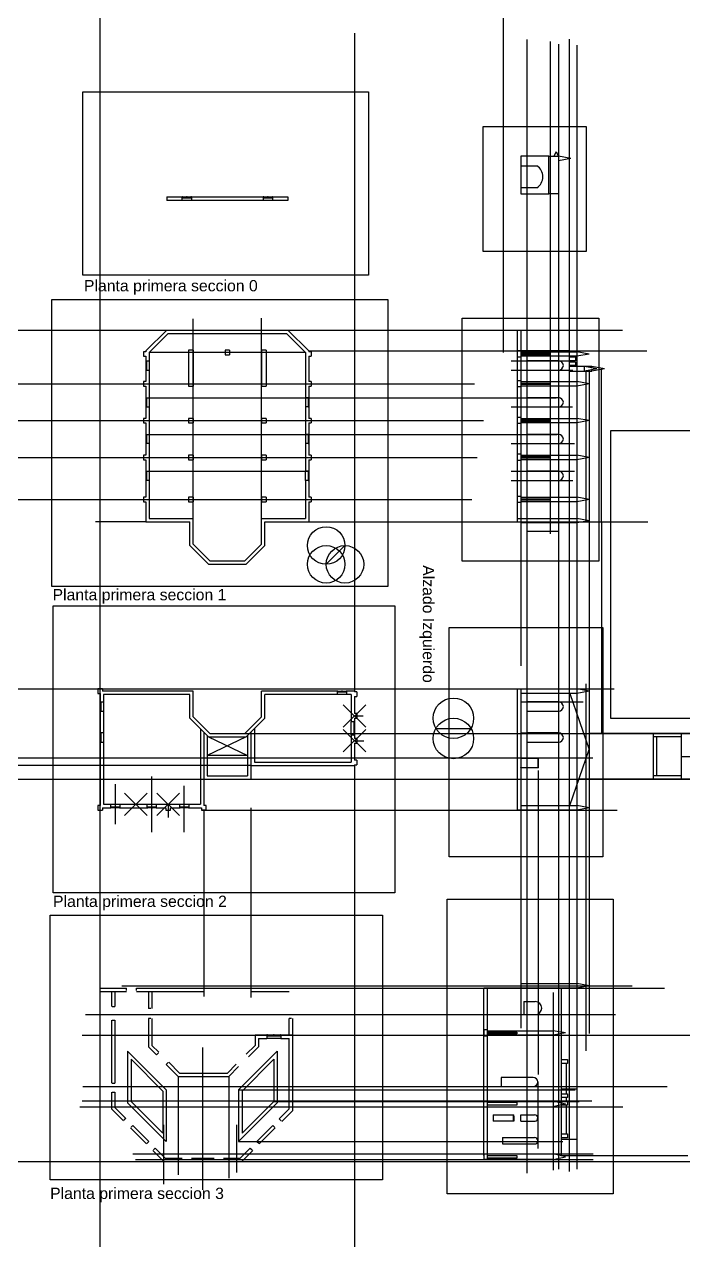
# Model space of a CAD drawing. Header units: millimetres. Extents: x 2027 to 2227, y 2574 to 3071.
# Drawn here: x 2101.4 to 2160, y 2665.2 to 2773.4 of the extents above; entities that cross this region are included whole.
import ezdxf

# ---------------------------------------------------------------- set-up
doc = ezdxf.new("R2010")
doc.units = ezdxf.units.MM
doc.header["$PDMODE"] = 3
for name, color, linetype in [('Auxiliares', 200, 'Continuous'), ('Auxiliares2', 212, 'Continuous'), ('CarpinteriaExterior', 130, 'Continuous'), ('Imagenes', 50, 'Continuous'), ('PrimerPlano', 160, 'Continuous'), ('SegundoPlano', 250, 'Continuous'), ('Texto', 250, 'Continuous')]:
    doc.layers.add(name, color=color, linetype=linetype)
doc.layers.add('Referencias', color=40, linetype='Continuous', transparency=0.1)
doc.styles.get("Standard").update_dxf_attribs({"font": 'arial.ttf'})
picture_1 = doc.add_image_def('image5.png', size_in_pixel=(2560, 1440))
picture_2 = doc.add_image_def('image6.png', size_in_pixel=(2157, 1440))
picture_3 = doc.add_image_def('image10.png', size_in_pixel=(2241, 1437))
picture_4 = doc.add_image_def('image3.png', size_in_pixel=(1712, 1440))
picture_5 = doc.add_image_def('image4.png', size_in_pixel=(1666, 1328))
picture_6 = doc.add_image_def('image2.png', size_in_pixel=(1685, 1440))
picture_7 = doc.add_image_def('image11.png', size_in_pixel=(2560, 1440))
picture_8 = doc.add_image_def('image12.png', size_in_pixel=(1920, 1080))
picture_9 = doc.add_image_def('image13.png', size_in_pixel=(1745, 1440))

msp = doc.modelspace()

# ---------------------------------------------------------------- linework, layer by layer
at = {"layer": 'Auxiliares'}
for p, q in [((2144, 2744.21), (2144, 2781.3)), ((2108.14, 2709.52), (2108.14, 2774.8)), ((2130.76, 2772.62), (2130.76, 2713.99)), ((2146.08, 2772.07), (2146.08, 2671.17)), ((2148.16, 2771.89), (2148.16, 2728.07)), ((2148.92, 2671.53), (2148.92, 2771.64)), ((2149.84, 2772.08), (2149.84, 2671.3)), ((2150.52, 2771.55), (2150.52, 2671.53)), ((2116.4, 2729.42), (2116.4, 2747.21)), ((2122.49, 2729.42), (2122.49, 2747.27)), ((2034.66, 2746.19), (2154.6, 2746.19)), ((2126.39, 2744.21), (2112.5, 2744.21)), ((2126.69, 2744.34), (2156.76, 2744.34)), ((2144.69, 2743.46), (2150.37, 2743.46)), ((2144.69, 2742.63), (2150.17, 2742.63)), ((2151.63, 2742.36), (2151.63, 2683.59)), ((2069.57, 2741.41), (2141.44, 2741.41)), ((2112.5, 2740.18), (2126.39, 2740.18)), ((2126.39, 2740.18), (2126.69, 2740.18)), ((2126.69, 2740.18), (2148.7, 2740.18)), ((2144.69, 2739.36), (2150.15, 2739.36)), ((2069.57, 2738.14), (2142.23, 2738.14)), ((2112.5, 2736.91), (2126.39, 2736.91)), ((2126.39, 2736.91), (2126.69, 2736.91)), ((2126.69, 2736.91), (2148.76, 2736.91)), ((2144.69, 2736.09), (2150.31, 2736.09)), ((2069.57, 2734.87), (2141.68, 2734.87)), ((2112.5, 2733.64), (2126.39, 2733.64)), ((2126.39, 2733.64), (2126.69, 2733.64)), ((2144.69, 2733.64), (2150.33, 2733.64)), ((2144.69, 2732.82), (2150.17, 2732.82)), ((2069.57, 2731.12), (2141.2, 2731.12)), ((2112.2, 2729.12), (2107.72, 2729.12)), ((2126.69, 2729.12), (2156.85, 2729.12)), ((2145.54, 2729.12), (2145.54, 2716.31)), ((2152.73, 2729.12), (2152.73, 2710.29)), ((2046.68, 2714.27), (2153.84, 2714.27)), ((2149.84, 2714.27), (2149.84, 2713.85)), ((2151.36, 2682.06), (2151.36, 2714.72)), ((2151.63, 2714.06), (2151.63, 2703.69)), ((2130.76, 2713.58), (2130.76, 2712.06)), ((2145.54, 2713.11), (2151.1, 2713.11)), ((2130.76, 2711.85), (2131.54, 2711.85)), ((2130.76, 2711.65), (2130.76, 2710.81)), ((2130.76, 2710.81), (2130.76, 2709.85)), ((2120.99, 2710.29), (2173.98, 2710.29)), ((2130.76, 2709.65), (2131.6, 2709.65)), ((2145.54, 2710.34), (2148.92, 2710.34)), ((2108.14, 2630.84), (2108.14, 2709.52)), ((2130.76, 2709.44), (2130.76, 2707.92)), ((2121.55, 2707.44), (2031.85, 2707.44)), ((2074.18, 2708.12), (2151.96, 2708.12)), ((2130.76, 2707.51), (2130.76, 2637.33)), ((2159.81, 2708.25), (2162.8, 2708.25)), ((2112.74, 2701.5), (2112.74, 2706.47)), ((2147.13, 2679.93), (2147.13, 2707)), ((2027.21, 2706.22), (2176.4, 2706.22)), ((2109.47, 2705.77), (2109.47, 2702.21)), ((2115.61, 2701.5), (2115.61, 2705.63)), ((2114.18, 2703.99), (2114.18, 2702.82)), ((2117.35, 2703.48), (2117.35, 2686.9)), ((2117.55, 2703.48), (2154.13, 2703.48)), ((2121.55, 2703.69), (2121.55, 2686.81)), ((2145.54, 2703.48), (2145.54, 2684.06)), ((2149.84, 2703.89), (2149.84, 2703.48)), ((2108.14, 2687.62), (2110.49, 2687.62)), ((2108.14, 2687.32), (2108.14, 2687.62)), ((2108.14, 2687.32), (2110.49, 2687.32)), ((2109.13, 2687.32), (2109.13, 2686.01)), ((2109.44, 2687.32), (2109.44, 2686.01)), ((2110.05, 2687.82), (2155.44, 2687.82)), ((2110.49, 2687.42), (2110.49, 2687.62)), ((2111.38, 2687.62), (2117.35, 2687.62)), ((2111.38, 2687.42), (2111.38, 2687.62)), ((2111.38, 2687.32), (2113.18, 2687.32)), ((2112.44, 2687.32), (2112.44, 2685.83)), ((2112.74, 2687.32), (2112.74, 2685.83)), ((2113.18, 2687.32), (2117.35, 2687.32)), ((2117.35, 2687.62), (2117.35, 2687.32)), ((2117.35, 2687.62), (2158.34, 2687.62)), ((2121.55, 2687.62), (2125.27, 2687.62)), ((2121.55, 2687.62), (2121.55, 2687.32)), ((2121.55, 2687.32), (2124.96, 2687.32)), ((2148.43, 2687.25), (2148.43, 2671.44)), ((2109.2, 2686.01), (2109.44, 2686.01)), ((2112.64, 2685.83), (2112.44, 2685.83)), ((2106.83, 2685.28), (2153.96, 2685.28)), ((2109.13, 2684.77), (2109.13, 2679.18)), ((2109.2, 2684.77), (2109.44, 2684.77)), ((2109.44, 2684.77), (2109.44, 2679.18)), ((2112.44, 2684.94), (2112.44, 2682.41)), ((2112.64, 2684.94), (2112.44, 2684.94)), ((2112.74, 2684.94), (2112.74, 2682.53)), ((2124.96, 2683.46), (2124.96, 2684.94)), ((2125.16, 2684.94), (2124.96, 2684.94)), ((2125.27, 2676.75), (2125.27, 2684.94)), ((2106.52, 2683.43), (2160.75, 2683.43)), ((2113.36, 2681.92), (2112.74, 2682.53)), ((2121.11, 2681.74), (2121.91, 2682.53)), ((2121.91, 2683.46), (2121.91, 2682.53)), ((2121.91, 2683.46), (2122.97, 2683.46)), ((2122.21, 2683.16), (2122.21, 2682.41)), ((2122.21, 2683.16), (2122.97, 2683.16)), ((2122.97, 2683.46), (2124.2, 2683.46)), ((2122.97, 2683.39), (2122.97, 2683.16)), ((2122.97, 2683.39), (2124.2, 2683.39)), ((2124.2, 2683.16), (2122.97, 2683.16)), ((2124.2, 2683.46), (2125.27, 2683.46)), ((2124.2, 2683.39), (2124.2, 2683.16)), ((2124.2, 2683.16), (2124.96, 2683.16)), ((2124.96, 2676.88), (2124.96, 2683.16)), ((2112.44, 2682.41), (2113.14, 2681.7)), ((2113.31, 2681.87), (2113.14, 2681.7)), ((2117.26, 2669.67), (2117.26, 2682.36)), ((2122.21, 2682.41), (2121.33, 2681.53)), ((2114.18, 2681), (2114.01, 2680.83)), ((2114.01, 2680.83), (2115.07, 2679.77)), ((2115.2, 2680.07), (2114.23, 2681.04)), ((2119.45, 2680.07), (2120.24, 2680.87)), ((2120.45, 2680.65), (2119.57, 2679.77)), ((2115.07, 2679.77), (2119.57, 2679.77)), ((2115.07, 2679.77), (2115.07, 2671.02)), ((2115.2, 2680.07), (2119.45, 2680.07)), ((2115.75, 2680.07), (2118.38, 2680.07)), ((2119.57, 2679.77), (2119.57, 2670.73)), ((2147.06, 2679.28), (2147.06, 2673.35)), ((2106.59, 2678.87), (2158.56, 2678.87)), ((2109.13, 2678.36), (2109.13, 2676.88)), ((2109.2, 2679.18), (2109.44, 2679.18)), ((2109.2, 2678.36), (2109.44, 2678.36)), ((2109.44, 2678.36), (2109.44, 2677)), ((2120.45, 2678.58), (2150.37, 2678.58)), ((2106.33, 2677.08), (2154.62, 2677.08)), ((2106.52, 2677.61), (2151.87, 2677.61)), ((2120.45, 2673.98), (2123.89, 2677.42)), ((2123.59, 2677.55), (2150.74, 2677.55)), ((2110.2, 2675.82), (2109.13, 2676.88)), ((2109.44, 2677), (2110.41, 2676.03)), ((2110.27, 2675.89), (2110.43, 2676.05)), ((2124.07, 2675.99), (2124.96, 2676.88)), ((2125.27, 2676.75), (2124.29, 2675.77)), ((2112.25, 2673.76), (2110.83, 2675.19)), ((2110.9, 2675.26), (2111.04, 2675.4)), ((2111.04, 2675.4), (2112.46, 2673.98)), ((2113.79, 2670.18), (2113.79, 2675.45)), ((2120.3, 2671.22), (2120.3, 2675.46)), ((2122.07, 2673.98), (2123.49, 2675.41)), ((2123.71, 2675.19), (2122.28, 2673.77)), ((2123.49, 2675.41), (2123.66, 2675.24)), ((2124.07, 2675.99), (2124.24, 2675.82)), ((2112.3, 2673.81), (2112.46, 2673.98)), ((2120.45, 2673.98), (2149.28, 2673.98)), ((2122.07, 2673.98), (2122.24, 2673.82)), ((2111.03, 2672.88), (2151.97, 2672.88)), ((2113.8, 2672.21), (2112.83, 2673.18)), ((2112.88, 2673.23), (2113.04, 2673.4)), ((2113.04, 2673.4), (2113.93, 2672.51)), ((2120.6, 2672.51), (2121.49, 2673.4)), ((2121.7, 2673.19), (2120.73, 2672.21)), ((2121.49, 2673.4), (2121.66, 2673.24)), ((2086.46, 2672.21), (2165.46, 2672.21)), ((2111.27, 2672.37), (2151.98, 2672.37)), ((2113.8, 2672.21), (2115.43, 2672.21)), ((2113.93, 2672.51), (2115.43, 2672.51)), ((2116.25, 2672.51), (2118.26, 2672.51)), ((2116.25, 2672.21), (2118.26, 2672.21)), ((2119.09, 2672.51), (2120.6, 2672.51)), ((2119.09, 2672.21), (2120.73, 2672.21)), ((2149.11, 2672.72), (2160.39, 2672.72))]:
    msp.add_line(p, q, dxfattribs=at)
for points in [[(2123.01, 2683.39), (2123.01, 2683.46), (2122.97, 2683.46), (2122.97, 2683.39), (2123.01, 2683.39)], [(2123.59, 2683.39), (2123.59, 2683.46), (2123.55, 2683.46), (2123.55, 2683.39), (2123.59, 2683.39)], [(2123.62, 2683.39), (2123.62, 2683.46), (2123.59, 2683.46), (2123.59, 2683.39), (2123.62, 2683.39)], [(2124.2, 2683.39), (2124.2, 2683.46), (2124.17, 2683.46), (2124.17, 2683.39), (2124.2, 2683.39)]]:
    msp.add_lwpolyline(points, dxfattribs=at)
for p in [(2130.76, 2711.85), (2130.76, 2709.65), (2111.31, 2703.99), (2114.18, 2703.99)]:
    msp.add_point(p, dxfattribs=at)
at = {"layer": 'Auxiliares2'}
for p, q in [((2128.24, 2725.35), (2129.91, 2727.02)), ((2137.99, 2710.75), (2141.1, 2710.75))]:
    msp.add_line(p, q, dxfattribs=at)
for centre, radius in [((2128.24, 2727.02), 1.67), ((2128.24, 2725.35), 1.67), ((2129.91, 2725.35), 1.67), ((2139.55, 2711.65), 1.8), ((2139.55, 2709.85), 1.8)]:
    msp.add_circle(centre, radius, dxfattribs=at)
at = {"layer": 'CarpinteriaExterior'}
for p, q in [((2115.43, 2758.04), (2116.25, 2758.04)), ((2115.43, 2757.97), (2116.25, 2757.97)), ((2122.64, 2758.04), (2123.47, 2758.04)), ((2122.64, 2757.97), (2123.47, 2757.97)), ((2112.2, 2743.46), (2112.2, 2742.63)), ((2112.27, 2743.46), (2112.27, 2742.63)), ((2148.92, 2743.46), (2146.08, 2743.46)), ((2146.08, 2743.46), (2146.08, 2742.63)), ((2146.08, 2742.63), (2148.92, 2742.63)), ((2112.2, 2740.18), (2112.2, 2739.36)), ((2112.27, 2740.18), (2112.27, 2739.36)), ((2126.63, 2740.18), (2126.63, 2739.36)), ((2126.69, 2740.18), (2126.69, 2739.36)), ((2148.92, 2740.18), (2146.08, 2740.18)), ((2146.08, 2740.18), (2146.08, 2739.36)), ((2146.08, 2739.36), (2148.92, 2739.36)), ((2112.2, 2736.91), (2112.2, 2736.09)), ((2112.2, 2736.91), (2112.27, 2736.91)), ((2112.27, 2736.91), (2112.27, 2736.09)), ((2126.63, 2736.91), (2126.63, 2736.09)), ((2126.69, 2736.91), (2126.69, 2736.09)), ((2148.92, 2736.91), (2146.08, 2736.91)), ((2146.08, 2736.91), (2146.08, 2736.09)), ((2112.27, 2736.09), (2112.2, 2736.09)), ((2146.08, 2736.09), (2148.92, 2736.09)), ((2112.2, 2733.64), (2112.2, 2732.82)), ((2112.27, 2733.64), (2112.27, 2732.82)), ((2126.63, 2733.64), (2126.63, 2732.82)), ((2126.69, 2733.64), (2126.69, 2732.82)), ((2148.92, 2733.64), (2146.08, 2733.64)), ((2146.08, 2733.64), (2146.08, 2732.82)), ((2146.08, 2732.82), (2148.92, 2732.82)), ((2148.92, 2728.28), (2146.08, 2728.28)), ((2129.24, 2714.06), (2130.06, 2714.06)), ((2129.24, 2713.99), (2130.06, 2713.99)), ((2108.14, 2713.11), (2108.14, 2712.28)), ((2108.2, 2713.11), (2108.2, 2712.28)), ((2148.92, 2713.11), (2146.08, 2713.11)), ((2146.08, 2713.11), (2146.08, 2712.28)), ((2146.08, 2712.28), (2148.92, 2712.28)), ((2130.69, 2711.37), (2130.69, 2710.13)), ((2130.76, 2711.37), (2130.76, 2710.13)), ((2108.14, 2710.34), (2108.14, 2709.52)), ((2108.2, 2710.34), (2108.2, 2709.52)), ((2148.92, 2710.34), (2146.08, 2710.34)), ((2146.08, 2710.34), (2146.08, 2709.52)), ((2146.08, 2709.52), (2148.92, 2709.52)), ((2109.88, 2703.75), (2109.05, 2703.75)), ((2109.88, 2703.69), (2109.05, 2703.69)), ((2113.15, 2703.75), (2112.33, 2703.75)), ((2113.15, 2703.69), (2112.33, 2703.69)), ((2116.02, 2703.75), (2115.2, 2703.75)), ((2116.02, 2703.69), (2115.2, 2703.69)), ((2145.81, 2686.44), (2146.83, 2686.44)), ((2145.81, 2686.44), (2145.81, 2685.28)), ((2145.81, 2685.28), (2146.83, 2685.28)), ((2146.65, 2679.69), (2143.81, 2679.69)), ((2143.81, 2679.69), (2143.81, 2678.87)), ((2143.81, 2678.87), (2146.65, 2678.87)), ((2143.09, 2676.35), (2143.09, 2676.31)), ((2143.09, 2676.35), (2143.09, 2675.79)), ((2144.88, 2676.31), (2144.88, 2675.82)), ((2144.92, 2675.79), (2144.92, 2676.35)), ((2144.92, 2676.25), (2144.92, 2675.79)), ((2145.56, 2676.35), (2146.76, 2676.35)), ((2145.56, 2675.79), (2145.56, 2676.35)), ((2145.56, 2675.79), (2146.81, 2675.79)), ((2143.93, 2674.34), (2143.93, 2673.76)), ((2143.93, 2674.34), (2146.77, 2674.34)), ((2143.93, 2673.76), (2146.77, 2673.76))]:
    msp.add_line(p, q, dxfattribs=at)
for points in [[(2115.46, 2757.97), (2115.46, 2758.04), (2115.43, 2758.04), (2115.43, 2757.97), (2115.46, 2757.97)], [(2115.84, 2757.97), (2115.84, 2758.04), (2115.8, 2758.04), (2115.8, 2757.97), (2115.84, 2757.97)], [(2115.88, 2757.97), (2115.88, 2758.04), (2115.84, 2758.04), (2115.84, 2757.97), (2115.88, 2757.97)], [(2116.25, 2757.97), (2116.25, 2758.04), (2116.21, 2758.04), (2116.21, 2757.97), (2116.25, 2757.97)], [(2122.68, 2757.97), (2122.68, 2758.04), (2122.64, 2758.04), (2122.64, 2757.97), (2122.68, 2757.97)], [(2123.05, 2757.97), (2123.05, 2758.04), (2123.02, 2758.04), (2123.02, 2757.97), (2123.05, 2757.97)], [(2123.09, 2757.97), (2123.09, 2758.04), (2123.05, 2758.04), (2123.05, 2757.97), (2123.09, 2757.97)], [(2123.47, 2757.97), (2123.47, 2758.04), (2123.43, 2758.04), (2123.43, 2757.97), (2123.47, 2757.97)], [(2112.2, 2743.42), (2112.27, 2743.42), (2112.27, 2743.46), (2112.2, 2743.46), (2112.2, 2743.42)], [(2112.2, 2743.05), (2112.27, 2743.05), (2112.27, 2743.08), (2112.2, 2743.08), (2112.2, 2743.05)], [(2112.2, 2743.01), (2112.27, 2743.01), (2112.27, 2743.05), (2112.2, 2743.05), (2112.2, 2743.01)], [(2112.2, 2742.63), (2112.27, 2742.63), (2112.27, 2742.67), (2112.2, 2742.67), (2112.2, 2742.63)], [(2112.2, 2740.15), (2112.27, 2740.15), (2112.27, 2740.18), (2112.2, 2740.18), (2112.2, 2740.15)], [(2126.63, 2740.15), (2126.69, 2740.15), (2126.69, 2740.18), (2126.63, 2740.18), (2126.63, 2740.15)], [(2112.2, 2739.77), (2112.27, 2739.77), (2112.27, 2739.81), (2112.2, 2739.81), (2112.2, 2739.77)], [(2112.2, 2739.74), (2112.27, 2739.74), (2112.27, 2739.77), (2112.2, 2739.77), (2112.2, 2739.74)], [(2112.2, 2739.36), (2112.27, 2739.36), (2112.27, 2739.4), (2112.2, 2739.4), (2112.2, 2739.36)], [(2126.63, 2739.77), (2126.69, 2739.77), (2126.69, 2739.81), (2126.63, 2739.81), (2126.63, 2739.77)], [(2126.63, 2739.74), (2126.69, 2739.74), (2126.69, 2739.77), (2126.63, 2739.77), (2126.63, 2739.74)], [(2126.63, 2739.36), (2126.69, 2739.36), (2126.69, 2739.4), (2126.63, 2739.4), (2126.63, 2739.36)], [(2112.2, 2736.88), (2112.27, 2736.88), (2112.27, 2736.91), (2112.2, 2736.91), (2112.2, 2736.88)], [(2126.63, 2736.88), (2126.69, 2736.88), (2126.69, 2736.91), (2126.63, 2736.91), (2126.63, 2736.88)], [(2112.2, 2736.5), (2112.27, 2736.5), (2112.27, 2736.54), (2112.2, 2736.54), (2112.2, 2736.5)], [(2112.2, 2736.47), (2112.27, 2736.47), (2112.27, 2736.5), (2112.2, 2736.5), (2112.2, 2736.47)], [(2112.2, 2736.09), (2112.27, 2736.09), (2112.27, 2736.13), (2112.2, 2736.13), (2112.2, 2736.09)], [(2126.63, 2736.5), (2126.69, 2736.5), (2126.69, 2736.54), (2126.63, 2736.54), (2126.63, 2736.5)], [(2126.63, 2736.47), (2126.69, 2736.47), (2126.69, 2736.5), (2126.63, 2736.5), (2126.63, 2736.47)], [(2126.63, 2736.09), (2126.69, 2736.09), (2126.69, 2736.13), (2126.63, 2736.13), (2126.63, 2736.09)], [(2112.2, 2733.6), (2112.27, 2733.6), (2112.27, 2733.64), (2112.2, 2733.64), (2112.2, 2733.6)], [(2126.63, 2733.6), (2126.69, 2733.6), (2126.69, 2733.64), (2126.63, 2733.64), (2126.63, 2733.6)], [(2112.2, 2733.23), (2112.27, 2733.23), (2112.27, 2733.27), (2112.2, 2733.27), (2112.2, 2733.23)], [(2112.2, 2733.19), (2112.27, 2733.19), (2112.27, 2733.23), (2112.2, 2733.23), (2112.2, 2733.19)], [(2112.2, 2732.82), (2112.27, 2732.82), (2112.27, 2732.86), (2112.2, 2732.86), (2112.2, 2732.82)], [(2126.63, 2733.23), (2126.69, 2733.23), (2126.69, 2733.27), (2126.63, 2733.27), (2126.63, 2733.23)], [(2126.63, 2733.19), (2126.69, 2733.19), (2126.69, 2733.23), (2126.63, 2733.23), (2126.63, 2733.19)], [(2126.63, 2732.82), (2126.69, 2732.82), (2126.69, 2732.86), (2126.63, 2732.86), (2126.63, 2732.82)], [(2129.27, 2713.99), (2129.27, 2714.06), (2129.24, 2714.06), (2129.24, 2713.99), (2129.27, 2713.99)], [(2129.65, 2713.99), (2129.65, 2714.06), (2129.61, 2714.06), (2129.61, 2713.99), (2129.65, 2713.99)], [(2129.69, 2713.99), (2129.69, 2714.06), (2129.65, 2714.06), (2129.65, 2713.99), (2129.69, 2713.99)], [(2130.06, 2713.99), (2130.06, 2714.06), (2130.02, 2714.06), (2130.02, 2713.99), (2130.06, 2713.99)], [(2108.14, 2713.07), (2108.2, 2713.07), (2108.2, 2713.11), (2108.14, 2713.11), (2108.14, 2713.07)], [(2108.14, 2712.69), (2108.2, 2712.69), (2108.2, 2712.73), (2108.14, 2712.73), (2108.14, 2712.69)], [(2108.14, 2712.66), (2108.2, 2712.66), (2108.2, 2712.69), (2108.14, 2712.69), (2108.14, 2712.66)], [(2108.14, 2712.28), (2108.2, 2712.28), (2108.2, 2712.32), (2108.14, 2712.32), (2108.14, 2712.28)], [(2130.69, 2711.33), (2130.76, 2711.33), (2130.76, 2711.37), (2130.69, 2711.37), (2130.69, 2711.33)], [(2130.69, 2710.75), (2130.76, 2710.75), (2130.76, 2710.79), (2130.69, 2710.79), (2130.69, 2710.75)], [(2130.69, 2710.71), (2130.76, 2710.71), (2130.76, 2710.75), (2130.69, 2710.75), (2130.69, 2710.71)], [(2108.14, 2710.31), (2108.2, 2710.31), (2108.2, 2710.34), (2108.14, 2710.34), (2108.14, 2710.31)], [(2108.14, 2709.93), (2108.2, 2709.93), (2108.2, 2709.97), (2108.14, 2709.97), (2108.14, 2709.93)], [(2108.14, 2709.89), (2108.2, 2709.89), (2108.2, 2709.93), (2108.14, 2709.93), (2108.14, 2709.89)], [(2108.14, 2709.52), (2108.2, 2709.52), (2108.2, 2709.56), (2108.14, 2709.56), (2108.14, 2709.52)], [(2130.69, 2710.13), (2130.76, 2710.13), (2130.76, 2710.17), (2130.69, 2710.17), (2130.69, 2710.13)], [(2147.1, 2708.08), (2145.54, 2708.08), (2145.54, 2708.12), (2147.13, 2708.12)], [(2147.1, 2707.26), (2147.1, 2708.08)], [(2147.13, 2707.23), (2147.13, 2708.12)], [(2147.13, 2707.23), (2145.54, 2707.23), (2145.54, 2707.26), (2147.1, 2707.26)], [(2109.05, 2703.75), (2109.05, 2703.69), (2109.09, 2703.69), (2109.09, 2703.75), (2109.05, 2703.75)], [(2109.43, 2703.75), (2109.43, 2703.69), (2109.47, 2703.69), (2109.47, 2703.75), (2109.43, 2703.75)], [(2109.47, 2703.75), (2109.47, 2703.69), (2109.5, 2703.69), (2109.5, 2703.75), (2109.47, 2703.75)], [(2109.84, 2703.75), (2109.84, 2703.69), (2109.88, 2703.69), (2109.88, 2703.75), (2109.84, 2703.75)], [(2112.33, 2703.75), (2112.33, 2703.69), (2112.37, 2703.69), (2112.37, 2703.75), (2112.33, 2703.75)], [(2112.71, 2703.75), (2112.71, 2703.69), (2112.74, 2703.69), (2112.74, 2703.75), (2112.71, 2703.75)], [(2112.74, 2703.75), (2112.74, 2703.69), (2112.78, 2703.69), (2112.78, 2703.75), (2112.74, 2703.75)], [(2113.12, 2703.75), (2113.12, 2703.69), (2113.15, 2703.69), (2113.15, 2703.75), (2113.12, 2703.75)], [(2115.2, 2703.75), (2115.2, 2703.69), (2115.24, 2703.69), (2115.24, 2703.75), (2115.2, 2703.75)], [(2115.57, 2703.75), (2115.57, 2703.69), (2115.61, 2703.69), (2115.61, 2703.75), (2115.57, 2703.75)], [(2115.61, 2703.75), (2115.61, 2703.69), (2115.65, 2703.69), (2115.65, 2703.75), (2115.61, 2703.75)], [(2115.99, 2703.75), (2115.99, 2703.69), (2116.02, 2703.69), (2116.02, 2703.75), (2115.99, 2703.75)], [(2143.09, 2676.35), (2144.92, 2676.35)], [(2144.88, 2676.31), (2143.09, 2676.31)], [(2143.09, 2675.82), (2144.88, 2675.82)], [(2144.92, 2675.79), (2143.09, 2675.79)]]:
    msp.add_lwpolyline(points, dxfattribs=at)
for centre, radius, start, end in [((2148.92, 2743.05), 0.411, 270, 90), ((2148.92, 2739.77), 0.411, 270, 90), ((2148.92, 2736.5), 0.411, 270, 90), ((2148.92, 2733.23), 0.411, 270, 90), ((2148.92, 2712.69), 0.411, 270, 90), ((2148.92, 2709.93), 0.411, 270, 90), ((2146.83, 2685.86), 0.581, 270, 90), ((2146.65, 2679.28), 0.411, 270, 90), ((2146.78, 2676.07), 0.28, 276.5533, 93.3286), ((2146.77, 2674.05), 0.291, 270, 90)]:
    msp.add_arc(centre, radius, start, end, dxfattribs=at)
at = {"layer": 'PrimerPlano'}
for p, q in [((2145.54, 2761.66), (2145.54, 2758.32)), ((2114.05, 2758.04), (2115.43, 2758.04)), ((2114.05, 2758.04), (2114.05, 2757.74)), ((2115.43, 2757.74), (2114.05, 2757.74)), ((2115.43, 2757.74), (2115.43, 2758.04)), ((2116.25, 2758.04), (2116.25, 2757.74)), ((2116.25, 2758.04), (2122.64, 2758.04)), ((2122.64, 2757.74), (2116.25, 2757.74)), ((2122.64, 2758.04), (2122.64, 2757.74)), ((2123.47, 2758.04), (2123.47, 2757.74)), ((2123.47, 2758.04), (2124.84, 2758.04)), ((2124.84, 2757.74), (2123.47, 2757.74)), ((2124.84, 2758.04), (2124.84, 2757.74)), ((2112.2, 2744.34), (2114.05, 2746.19)), ((2112.5, 2744.21), (2114.17, 2745.88)), ((2114.05, 2746.19), (2124.84, 2746.19)), ((2114.17, 2745.88), (2124.72, 2745.88)), ((2126.39, 2744.21), (2124.72, 2745.88)), ((2126.69, 2744.34), (2124.84, 2746.19)), ((2145.23, 2746.19), (2145.23, 2729.12)), ((2111.99, 2744.27), (2111.99, 2743.86)), ((2112.2, 2744.27), (2111.99, 2744.27)), ((2112.2, 2744.34), (2112.2, 2744.27)), ((2112.5, 2744.21), (2112.5, 2743.46)), ((2115.99, 2744.42), (2115.99, 2741.2)), ((2116.4, 2744.42), (2115.99, 2744.42)), ((2116.4, 2744.42), (2116.4, 2741.2)), ((2119.24, 2744.42), (2119.24, 2744)), ((2119.65, 2744.42), (2119.24, 2744.42)), ((2119.65, 2744.42), (2119.65, 2744)), ((2122.49, 2744.42), (2122.49, 2741.2)), ((2122.9, 2744.42), (2122.49, 2744.42)), ((2122.9, 2744.42), (2122.9, 2741.2)), ((2126.39, 2744.21), (2126.39, 2740.18)), ((2126.69, 2744.34), (2126.69, 2744.27)), ((2126.9, 2744.27), (2126.69, 2744.27)), ((2126.9, 2744.27), (2126.9, 2743.86)), ((2111.99, 2743.86), (2112.2, 2743.86)), ((2112.2, 2743.86), (2112.2, 2741.62)), ((2112.2, 2743.46), (2112.5, 2743.46)), ((2119.24, 2744), (2119.65, 2744)), ((2126.69, 2743.86), (2126.9, 2743.86)), ((2126.69, 2743.86), (2126.69, 2741.62)), ((2112.2, 2742.63), (2112.5, 2742.63)), ((2112.5, 2742.63), (2112.5, 2740.18)), ((2111.99, 2741.62), (2111.99, 2741.2)), ((2112.2, 2741.62), (2111.99, 2741.62)), ((2111.99, 2741.2), (2112.2, 2741.2)), ((2112.2, 2741.2), (2112.2, 2740.18)), ((2115.99, 2741.2), (2116.4, 2741.2)), ((2122.49, 2741.2), (2122.9, 2741.2)), ((2126.9, 2741.62), (2126.69, 2741.62)), ((2126.69, 2741.2), (2126.9, 2741.2)), ((2126.69, 2741.2), (2126.69, 2738.34)), ((2126.9, 2741.62), (2126.9, 2741.2)), ((2112.2, 2740.18), (2112.5, 2740.18)), ((2126.69, 2740.18), (2126.39, 2740.18)), ((2112.2, 2739.36), (2112.2, 2738.34)), ((2112.2, 2739.36), (2112.5, 2739.36)), ((2112.5, 2739.36), (2112.5, 2737.13)), ((2126.39, 2739.36), (2126.39, 2736.91)), ((2126.69, 2739.36), (2126.39, 2739.36)), ((2111.99, 2738.34), (2111.99, 2737.93)), ((2112.2, 2738.34), (2111.99, 2738.34)), ((2111.99, 2737.93), (2112.2, 2737.93)), ((2112.2, 2737.93), (2112.2, 2737.13)), ((2115.99, 2738.34), (2115.99, 2737.93)), ((2116.4, 2738.34), (2115.99, 2738.34)), ((2115.99, 2737.93), (2116.4, 2737.93)), ((2116.4, 2738.34), (2116.4, 2737.93)), ((2122.49, 2738.34), (2122.49, 2737.93)), ((2122.9, 2738.34), (2122.49, 2738.34)), ((2122.49, 2737.93), (2122.9, 2737.93)), ((2122.9, 2738.34), (2122.9, 2737.93)), ((2126.9, 2738.34), (2126.69, 2738.34)), ((2126.69, 2737.93), (2126.9, 2737.93)), ((2126.69, 2737.93), (2126.69, 2735.07)), ((2126.9, 2738.34), (2126.9, 2737.93)), ((2112.2, 2737.13), (2112.2, 2736.91)), ((2112.2, 2736.91), (2112.5, 2736.91)), ((2112.5, 2737.13), (2112.5, 2737.13)), ((2112.5, 2737.13), (2112.5, 2736.91)), ((2126.69, 2736.91), (2126.39, 2736.91)), ((2112.2, 2736.09), (2112.2, 2735.07)), ((2112.5, 2736.09), (2112.2, 2736.09)), ((2112.5, 2736.09), (2112.5, 2733.64)), ((2126.39, 2736.09), (2126.39, 2733.64)), ((2126.69, 2736.09), (2126.39, 2736.09)), ((2111.99, 2735.07), (2111.99, 2734.66)), ((2112.2, 2735.07), (2111.99, 2735.07)), ((2111.99, 2734.66), (2112.2, 2734.66)), ((2112.2, 2734.66), (2112.2, 2731.32)), ((2115.99, 2735.07), (2115.99, 2734.66)), ((2116.4, 2735.07), (2115.99, 2735.07)), ((2115.99, 2734.66), (2116.4, 2734.66)), ((2116.4, 2735.07), (2116.4, 2734.66)), ((2122.49, 2735.07), (2122.49, 2734.66)), ((2122.9, 2735.07), (2122.49, 2735.07)), ((2122.49, 2734.66), (2122.9, 2734.66)), ((2122.9, 2735.07), (2122.9, 2734.66)), ((2126.9, 2735.07), (2126.69, 2735.07)), ((2126.69, 2734.66), (2126.9, 2734.66)), ((2126.69, 2734.66), (2126.69, 2731.32)), ((2126.9, 2735.07), (2126.9, 2734.66)), ((2112.2, 2733.64), (2112.5, 2733.64)), ((2126.69, 2733.64), (2126.39, 2733.64)), ((2112.5, 2732.82), (2112.2, 2732.82)), ((2112.5, 2732.82), (2112.5, 2729.42)), ((2126.39, 2732.82), (2126.39, 2729.42)), ((2126.69, 2732.82), (2126.39, 2732.82)), ((2111.99, 2731.32), (2111.99, 2730.91)), ((2112.2, 2731.32), (2111.99, 2731.32)), ((2115.99, 2731.32), (2115.99, 2730.91)), ((2116.4, 2731.32), (2115.99, 2731.32)), ((2116.4, 2731.32), (2116.4, 2730.91)), ((2122.49, 2731.32), (2122.49, 2730.91)), ((2122.9, 2731.32), (2122.49, 2731.32)), ((2122.9, 2731.32), (2122.9, 2730.91)), ((2126.9, 2731.32), (2126.69, 2731.32)), ((2126.9, 2731.32), (2126.9, 2730.91)), ((2111.99, 2730.91), (2112.2, 2730.91)), ((2112.2, 2730.91), (2112.2, 2729.12)), ((2115.99, 2730.91), (2116.4, 2730.91)), ((2122.49, 2730.91), (2122.9, 2730.91)), ((2126.69, 2730.91), (2126.9, 2730.91)), ((2126.69, 2730.91), (2126.69, 2729.12)), ((2112.2, 2729.12), (2114.75, 2729.12)), ((2112.5, 2729.42), (2114.75, 2729.42)), ((2114.75, 2729.42), (2116.4, 2729.42)), ((2114.75, 2729.12), (2116.1, 2729.12)), ((2116.1, 2727.02), (2116.1, 2729.12)), ((2116.4, 2727.15), (2116.4, 2729.42)), ((2122.49, 2729.42), (2125.04, 2729.42)), ((2122.49, 2727.15), (2122.49, 2729.42)), ((2122.79, 2729.12), (2125.04, 2729.12)), ((2122.79, 2727.02), (2122.79, 2729.12)), ((2125.04, 2729.42), (2126.39, 2729.42)), ((2125.04, 2729.12), (2126.69, 2729.12)), ((2117.77, 2725.35), (2116.1, 2727.02)), ((2117.9, 2725.65), (2116.4, 2727.15)), ((2120.99, 2725.65), (2122.49, 2727.15)), ((2121.12, 2725.35), (2122.79, 2727.02)), ((2117.77, 2725.35), (2121.12, 2725.35)), ((2117.9, 2725.65), (2120.99, 2725.65)), ((2107.93, 2714.27), (2107.93, 2713.85)), ((2108.34, 2714.27), (2107.93, 2714.27)), ((2108.34, 2714.27), (2108.34, 2714.06)), ((2116.4, 2714.06), (2108.34, 2714.06)), ((2116.4, 2711.79), (2116.4, 2714.06)), ((2129.24, 2714.06), (2122.49, 2714.06)), ((2122.49, 2711.79), (2122.49, 2714.06)), ((2129.24, 2713.76), (2129.24, 2714.06)), ((2130.76, 2714.06), (2130.06, 2714.06)), ((2130.06, 2713.76), (2130.06, 2714.06)), ((2130.76, 2714.06), (2130.76, 2713.99)), ((2130.96, 2713.99), (2130.76, 2713.99)), ((2130.96, 2713.99), (2130.96, 2713.58)), ((2145.23, 2714.27), (2145.23, 2703.48)), ((2107.93, 2713.85), (2108.14, 2713.85)), ((2108.14, 2713.85), (2108.14, 2713.11)), ((2108.14, 2713.11), (2108.44, 2713.11)), ((2116.1, 2713.76), (2108.44, 2713.76)), ((2108.44, 2713.76), (2108.44, 2713.11)), ((2116.1, 2711.66), (2116.1, 2713.76)), ((2129.24, 2713.76), (2122.79, 2713.76)), ((2122.79, 2711.66), (2122.79, 2713.76)), ((2130.45, 2713.76), (2130.06, 2713.76)), ((2130.45, 2713.76), (2130.45, 2711.37)), ((2130.76, 2713.58), (2130.96, 2713.58)), ((2130.76, 2713.58), (2130.76, 2712.06)), ((2108.14, 2712.28), (2108.14, 2710.34)), ((2108.14, 2712.28), (2108.44, 2712.28)), ((2108.44, 2712.28), (2108.44, 2710.34)), ((2117.9, 2710.29), (2116.4, 2711.79)), ((2120.99, 2710.29), (2122.49, 2711.79)), ((2130.96, 2712.06), (2130.76, 2712.06)), ((2130.96, 2712.06), (2130.96, 2711.65)), ((2117.77, 2709.99), (2116.1, 2711.66)), ((2117.05, 2710.72), (2117.05, 2703.99)), ((2121.12, 2709.99), (2122.79, 2711.66)), ((2121.85, 2710.72), (2121.85, 2707.74)), ((2130.45, 2711.37), (2130.76, 2711.37)), ((2130.76, 2711.65), (2130.96, 2711.65)), ((2130.76, 2711.65), (2130.76, 2711.37)), ((2108.44, 2710.34), (2108.14, 2710.34)), ((2117.35, 2710.42), (2117.35, 2703.89)), ((2117.65, 2710.11), (2117.65, 2706.52)), ((2117.77, 2709.99), (2121.12, 2709.99)), ((2117.9, 2710.29), (2120.99, 2710.29)), ((2121.24, 2710.11), (2121.24, 2706.52)), ((2121.55, 2710.42), (2121.55, 2706.22)), ((2130.76, 2710.13), (2130.45, 2710.13)), ((2130.45, 2710.13), (2130.45, 2707.74)), ((2130.76, 2710.13), (2130.76, 2709.85)), ((2130.96, 2709.85), (2130.76, 2709.85)), ((2130.96, 2709.85), (2130.96, 2709.44)), ((2108.14, 2709.52), (2108.14, 2703.89)), ((2108.14, 2709.52), (2108.44, 2709.52)), ((2108.44, 2709.52), (2108.44, 2703.99)), ((2130.76, 2709.44), (2130.96, 2709.44)), ((2130.76, 2709.44), (2130.76, 2707.92)), ((2121.24, 2708.32), (2117.65, 2708.32)), ((2117.65, 2708.32), (2117.65, 2708.32)), ((2121.55, 2707.44), (2130.76, 2707.44)), ((2121.85, 2707.74), (2130.45, 2707.74)), ((2130.96, 2707.92), (2130.76, 2707.92)), ((2130.76, 2707.51), (2130.96, 2707.51)), ((2130.76, 2707.51), (2130.76, 2707.44)), ((2130.96, 2707.92), (2130.96, 2707.51)), ((2117.65, 2706.52), (2121.24, 2706.52)), ((2117.35, 2706.22), (2121.55, 2706.22)), ((2107.93, 2703.89), (2107.93, 2703.48)), ((2108.14, 2703.89), (2107.93, 2703.89)), ((2107.93, 2703.48), (2108.34, 2703.48)), ((2108.34, 2703.69), (2109.05, 2703.69)), ((2108.34, 2703.69), (2108.34, 2703.48)), ((2108.44, 2703.99), (2109.05, 2703.99)), ((2109.05, 2703.99), (2109.05, 2703.75)), ((2109.88, 2703.99), (2112.33, 2703.99)), ((2109.88, 2703.99), (2109.88, 2703.75)), ((2109.88, 2703.69), (2112.33, 2703.69)), ((2112.33, 2703.75), (2112.33, 2703.99)), ((2113.15, 2703.99), (2115.2, 2703.99)), ((2113.15, 2703.75), (2113.15, 2703.99)), ((2113.15, 2703.69), (2113.97, 2703.69)), ((2113.97, 2703.69), (2113.97, 2703.48)), ((2113.97, 2703.48), (2114.38, 2703.48)), ((2114.38, 2703.48), (2114.38, 2703.69)), ((2114.38, 2703.69), (2115.2, 2703.69)), ((2115.2, 2703.99), (2115.2, 2703.75)), ((2116.02, 2703.99), (2117.05, 2703.99)), ((2116.02, 2703.99), (2116.02, 2703.75)), ((2116.02, 2703.69), (2117.14, 2703.69)), ((2117.14, 2703.69), (2117.14, 2703.48)), ((2117.55, 2703.48), (2117.14, 2703.48)), ((2117.14, 2703.48), (2117.55, 2703.48)), ((2117.55, 2703.89), (2117.35, 2703.89)), ((2117.55, 2703.48), (2117.55, 2703.89)), ((2142.25, 2672.72), (2142.25, 2687.62)), ((2114.01, 2678.58), (2110.57, 2682.02)), ((2110.57, 2682.02), (2110.57, 2677.42)), ((2120.45, 2678.58), (2123.89, 2682.02)), ((2123.89, 2682.02), (2123.89, 2677.42)), ((2113.71, 2678.46), (2110.88, 2681.3)), ((2110.88, 2681.3), (2110.88, 2677.55)), ((2120.76, 2678.46), (2123.59, 2681.3)), ((2123.59, 2681.3), (2123.59, 2677.55)), ((2113.71, 2678.46), (2113.71, 2674.71)), ((2114.01, 2678.58), (2114.01, 2673.98)), ((2120.45, 2678.58), (2120.45, 2673.98)), ((2120.76, 2678.46), (2120.76, 2674.71)), ((2114.01, 2673.98), (2110.57, 2677.42)), ((2113.71, 2674.71), (2110.88, 2677.55)), ((2123.89, 2677.42), (2120.45, 2673.98)), ((2120.76, 2674.71), (2123.59, 2677.55)), ((2123.89, 2677.85), (2123.91, 2677.87)), ((2142.25, 2672.84), (2142.25, 2672.37))]:
    msp.add_line(p, q, dxfattribs=at)
at = {"layer": 'SegundoPlano'}
for p, q in [((2148.03, 2761.66), (2145.54, 2761.66)), ((2148.03, 2758.32), (2148.03, 2761.66)), ((2148.03, 2761.66), (2148.91, 2761.66)), ((2148.7, 2762.07), (2148.49, 2761.66)), ((2148.49, 2761.66), (2148.91, 2761.66)), ((2148.7, 2762.07), (2148.91, 2761.66)), ((2148.91, 2761.66), (2148.91, 2758.31)), ((2150.01, 2761.46), (2148.91, 2761.66)), ((2145.54, 2760.81), (2146.98, 2760.81)), ((2150.01, 2761.46), (2148.91, 2761.25)), ((2146.98, 2758.86), (2145.54, 2758.86)), ((2145.54, 2758.32), (2148.03, 2758.32)), ((2148.91, 2758.31), (2148.03, 2758.31)), ((2116.25, 2757.74), (2115.43, 2757.74)), ((2123.47, 2757.74), (2122.64, 2757.74)), ((2145.23, 2746.19), (2149.84, 2746.19)), ((2145.54, 2746.19), (2145.54, 2729.12)), ((2149.84, 2746.19), (2149.84, 2744.34)), ((2145.54, 2744.34), (2145.23, 2744.34)), ((2149.84, 2744.34), (2145.23, 2744.34)), ((2145.54, 2744.27), (2150.52, 2744.27)), ((2149.84, 2744.34), (2149.84, 2729.12)), ((2149.84, 2744.34), (2149.84, 2729.03)), ((2150.52, 2744.27), (2150.52, 2743.86)), ((2151.63, 2744.06), (2150.52, 2744.27)), ((2112.5, 2743.46), (2112.5, 2742.63)), ((2145.54, 2743.79), (2145.23, 2743.79)), ((2145.54, 2744.13), (2148.16, 2744.13)), ((2148.16, 2743.99), (2145.54, 2743.99)), ((2150.52, 2743.86), (2145.54, 2743.86)), ((2148.16, 2744.13), (2148.16, 2743.99)), ((2149.84, 2743.8), (2150.42, 2743.8)), ((2150.42, 2743.46), (2149.84, 2743.46)), ((2149.84, 2743.37), (2150.42, 2743.37)), ((2150.3, 2743.46), (2150.3, 2743.37)), ((2150.42, 2743.8), (2150.42, 2743.46)), ((2150.42, 2743.37), (2150.42, 2743.03)), ((2151.63, 2744.06), (2150.52, 2743.86)), ((2150.42, 2743.03), (2149.84, 2743.03)), ((2151.87, 2742.94), (2149.84, 2742.94)), ((2149.84, 2742.94), (2149.84, 2742.53)), ((2149.84, 2742.53), (2151.87, 2742.53)), ((2151.2, 2742.53), (2151.2, 2742.94)), ((2152.3, 2742.74), (2151.2, 2742.94)), ((2152.3, 2742.74), (2151.2, 2742.53)), ((2151.32, 2742.53), (2151.32, 2741.47)), ((2151.63, 2742.53), (2151.63, 2729.12)), ((2151.87, 2742.82), (2151.87, 2742.94)), ((2152.98, 2742.74), (2151.87, 2742.94)), ((2152.98, 2742.74), (2151.87, 2742.53)), ((2151.87, 2742.53), (2151.87, 2742.66)), ((2152.73, 2729.12), (2152.73, 2742.69)), ((2145.54, 2741.68), (2145.23, 2741.68)), ((2145.23, 2741.68), (2145.23, 2741.14)), ((2145.54, 2741.14), (2145.23, 2741.14)), ((2145.54, 2741.62), (2150.52, 2741.62)), ((2145.54, 2741.48), (2148.16, 2741.48)), ((2148.16, 2741.34), (2145.54, 2741.34)), ((2150.52, 2741.2), (2145.54, 2741.2)), ((2148.16, 2741.48), (2148.16, 2741.34)), ((2150.52, 2741.62), (2150.52, 2741.2)), ((2151.63, 2741.41), (2150.52, 2741.62)), ((2151.63, 2741.41), (2150.52, 2741.2)), ((2151.32, 2741.35), (2151.32, 2738.19)), ((2112.5, 2740.18), (2112.5, 2739.36)), ((2126.39, 2740.18), (2126.39, 2739.36)), ((2145.54, 2738.41), (2145.23, 2738.41)), ((2145.23, 2738.41), (2145.23, 2737.87)), ((2145.23, 2738.34), (2145.23, 2737.93)), ((2145.54, 2737.87), (2145.23, 2737.87)), ((2145.54, 2738.34), (2150.52, 2738.34)), ((2145.54, 2738.21), (2148.16, 2738.21)), ((2148.16, 2738.07), (2145.54, 2738.07)), ((2150.52, 2737.93), (2145.54, 2737.93)), ((2148.16, 2738.21), (2148.16, 2738.07)), ((2150.52, 2738.34), (2150.52, 2737.93)), ((2151.63, 2738.14), (2150.52, 2738.34)), ((2151.63, 2738.14), (2150.52, 2737.93)), ((2151.32, 2738.08), (2151.32, 2734.92)), ((2112.5, 2736.91), (2112.5, 2736.09)), ((2126.39, 2736.91), (2126.39, 2736.09)), ((2145.54, 2737.13), (2145.54, 2737.13)), ((2145.54, 2735.14), (2145.23, 2735.14)), ((2145.23, 2735.07), (2145.23, 2734.66)), ((2145.54, 2734.59), (2145.23, 2734.59)), ((2145.54, 2735.07), (2150.52, 2735.07)), ((2145.54, 2734.94), (2148.16, 2734.94)), ((2148.16, 2734.79), (2145.54, 2734.79)), ((2150.52, 2734.66), (2145.54, 2734.66)), ((2148.16, 2734.94), (2148.16, 2734.79)), ((2150.52, 2735.07), (2150.52, 2734.66)), ((2151.63, 2734.87), (2150.52, 2735.07)), ((2151.63, 2734.87), (2150.52, 2734.66)), ((2151.32, 2734.81), (2151.32, 2731.17)), ((2112.5, 2733.64), (2112.5, 2732.82)), ((2126.39, 2732.82), (2126.39, 2733.64)), ((2145.54, 2731.39), (2145.23, 2731.39)), ((2145.23, 2731.32), (2145.23, 2730.91)), ((2145.54, 2731.32), (2150.52, 2731.32)), ((2150.52, 2731.32), (2150.52, 2730.91)), ((2151.63, 2731.12), (2150.52, 2731.32)), ((2145.54, 2730.85), (2145.23, 2730.85)), ((2145.54, 2731.19), (2148.16, 2731.19)), ((2148.16, 2731.05), (2145.54, 2731.05)), ((2150.52, 2730.91), (2145.54, 2730.91)), ((2148.16, 2731.19), (2148.16, 2731.05)), ((2151.63, 2731.12), (2150.52, 2730.91)), ((2151.32, 2731.06), (2151.32, 2729.12)), ((2145.23, 2729.44), (2149.84, 2729.44)), ((2145.23, 2729.44), (2150.52, 2729.44)), ((2150.52, 2729.44), (2150.52, 2729.03)), ((2151.63, 2729.23), (2150.52, 2729.44)), ((2150.52, 2729.44), (2150.52, 2729.03)), ((2151.63, 2729.23), (2150.52, 2729.03)), ((2151.32, 2729.44), (2151.32, 2729.29)), ((2150.52, 2729.03), (2145.54, 2729.03)), ((2145.23, 2714.27), (2150.52, 2714.27)), ((2145.54, 2714.27), (2145.54, 2703.48)), ((2150.52, 2714.27), (2150.52, 2713.85)), ((2151.63, 2714.06), (2150.52, 2714.27)), ((2150.52, 2714.27), (2150.52, 2713.85)), ((2151.63, 2714.06), (2150.52, 2713.85)), ((2151.32, 2714.27), (2151.32, 2714.12)), ((2151.32, 2714), (2151.32, 2709.75)), ((2151.63, 2714.27), (2151.63, 2708.87)), ((2152.73, 2714.27), (2152.73, 2710.29)), ((2108.44, 2713.11), (2108.44, 2712.28)), ((2130.06, 2713.76), (2129.24, 2713.76)), ((2150.52, 2713.85), (2145.54, 2713.85)), ((2149.84, 2713.85), (2149.84, 2703.89)), ((2149.84, 2713.85), (2149.84, 2703.89)), ((2149.91, 2713.85), (2151.63, 2708.87)), ((2130.45, 2710.13), (2130.45, 2711.37)), ((2108.44, 2710.34), (2108.44, 2709.52)), ((2121.12, 2709.99), (2117.65, 2708.32)), ((2117.77, 2709.99), (2121.24, 2708.32)), ((2154.82, 2710.29), (2151.63, 2710.29)), ((2159.81, 2710.29), (2154.82, 2710.29)), ((2157.31, 2710.29), (2157.31, 2706.22)), ((2159.81, 2709.99), (2157.31, 2709.99)), ((2157.62, 2709.99), (2157.62, 2706.52)), ((2159.81, 2710.29), (2159.81, 2706.22)), ((2161.3, 2710.29), (2159.81, 2710.29)), ((2149.91, 2703.89), (2151.63, 2708.87)), ((2159.81, 2706.52), (2157.31, 2706.52)), ((2154.82, 2706.22), (2150.71, 2706.22)), ((2159.81, 2706.22), (2154.82, 2706.22)), ((2161.3, 2706.22), (2159.81, 2706.22)), ((2109.05, 2703.99), (2109.88, 2703.99)), ((2112.33, 2703.99), (2113.15, 2703.99)), ((2115.2, 2703.99), (2116.02, 2703.99)), ((2145.54, 2703.48), (2145.23, 2703.48)), ((2145.54, 2703.89), (2150.52, 2703.89)), ((2150.52, 2703.48), (2145.54, 2703.48)), ((2150.52, 2703.89), (2150.52, 2703.48)), ((2151.63, 2703.69), (2150.52, 2703.89)), ((2150.52, 2703.89), (2150.52, 2703.48)), ((2151.63, 2703.69), (2150.52, 2703.48)), ((2145.54, 2688.03), (2150.52, 2688.03)), ((2150.52, 2688.03), (2150.52, 2687.62)), ((2151.63, 2687.82), (2150.52, 2688.03)), ((2150.52, 2688.03), (2150.52, 2687.62)), ((2145.54, 2687.62), (2142.25, 2687.62)), ((2142.25, 2676.05), (2142.25, 2687.62)), ((2145.54, 2687.62), (2142.25, 2687.62)), ((2142.56, 2687.62), (2142.56, 2676.05)), ((2142.56, 2687.62), (2142.56, 2672.37)), ((2145.54, 2687.62), (2145.23, 2687.62)), ((2149.13, 2687.62), (2145.54, 2687.62)), ((2150.52, 2687.62), (2145.54, 2687.62)), ((2149.13, 2687.62), (2145.54, 2687.62)), ((2149.13, 2687.62), (2148.92, 2687.62)), ((2149.13, 2687.62), (2148.92, 2687.62)), ((2149.13, 2687.62), (2149.13, 2674.15)), ((2149.13, 2687.62), (2149.13, 2672.71)), ((2151.63, 2687.82), (2150.52, 2687.62)), ((2142.56, 2683.91), (2142.25, 2683.91)), ((2142.25, 2683.91), (2142.25, 2683.37)), ((2142.25, 2683.84), (2142.25, 2683.43)), ((2142.56, 2683.84), (2148.43, 2683.84)), ((2142.56, 2683.71), (2145.18, 2683.71)), ((2145.18, 2683.71), (2145.18, 2683.57)), ((2149.53, 2683.64), (2148.43, 2683.84)), ((2148.43, 2683.84), (2148.43, 2683.43)), ((2149.53, 2683.64), (2148.43, 2683.43)), ((2142.56, 2683.37), (2142.25, 2683.37)), ((2145.18, 2683.57), (2142.56, 2683.57)), ((2148.43, 2683.43), (2142.56, 2683.43)), ((2149.13, 2681.27), (2149.71, 2681.27)), ((2149.71, 2680.93), (2149.13, 2680.93)), ((2149.59, 2680.93), (2149.59, 2678.23)), ((2149.71, 2681.27), (2149.71, 2680.93)), ((2150.52, 2678.64), (2149.13, 2678.64)), ((2149.13, 2678.23), (2149.71, 2678.23)), ((2149.71, 2678.23), (2149.71, 2677.89)), ((2150.52, 2678.64), (2150.52, 2674.15)), ((2142.56, 2677.61), (2148.43, 2677.61)), ((2142.56, 2677.47), (2145.18, 2677.47)), ((2145.18, 2677.22), (2142.56, 2677.22)), ((2142.56, 2677.08), (2148.43, 2677.08)), ((2145.18, 2677.47), (2145.18, 2677.22)), ((2148.43, 2677.61), (2148.43, 2677.08)), ((2148.43, 2677.61), (2149.53, 2677.34)), ((2149.53, 2677.34), (2148.43, 2677.08)), ((2149.71, 2677.89), (2149.13, 2677.89)), ((2149.13, 2677.55), (2149.71, 2677.55)), ((2149.71, 2677.21), (2149.13, 2677.21)), ((2149.59, 2677.89), (2149.59, 2677.55)), ((2149.59, 2677.21), (2149.59, 2674.65)), ((2149.71, 2677.55), (2149.71, 2677.21)), ((2149.13, 2674.65), (2149.71, 2674.65)), ((2149.71, 2674.3), (2149.13, 2674.3)), ((2150.52, 2674.15), (2149.13, 2674.15)), ((2149.71, 2674.65), (2149.71, 2674.3)), ((2142.25, 2672.78), (2142.25, 2672.37)), ((2142.56, 2672.88), (2148.43, 2672.88)), ((2148.43, 2672.88), (2148.43, 2672.37)), ((2149.53, 2672.62), (2148.43, 2672.88)), ((2148.43, 2672.37), (2142.25, 2672.37)), ((2142.56, 2672.74), (2145.18, 2672.74)), ((2145.18, 2672.5), (2142.56, 2672.5)), ((2145.18, 2672.74), (2145.18, 2672.5)), ((2148.43, 2672.37), (2149.53, 2672.62))]:
    msp.add_line(p, q, dxfattribs=at)
msp.add_arc((2146.34, 2759.84), 1.17, 303.3007, 56.6993, dxfattribs=at)

# ---------------------------------------------------------------- texts
at = {"layer": 'Texto', "char_height": 1.0058, "attachment_point": 1}
for s, width, heights, insert in [('Planta primera seccion 0', 15.8287, [1.28], (2106.69, 2750.65)), ('Planta primera seccion 1', 15.7272, [1.19], (2103.9, 2723.15)), ('Planta primera seccion 2', 16.1633, [1.31], (2103.94, 2695.86)), ('Planta primera seccion 3', 16.0216, [1.21], (2103.68, 2669.87))]:
    msp.add_mtext_dynamic_manual_height_columns(s, width=width, gutter_width=5.03, heights=heights, dxfattribs=dict(at, insert=insert))
at = {"layer": 'Texto', "insert": (2137.84, 2725.27), "char_height": 1.0058, "attachment_point": 1, "rotation": 270}
msp.add_mtext_dynamic_manual_height_columns('Alzado Izquierdo', width=13.6959, gutter_width=5.03, heights=[1.31], dxfattribs=at)

# ---------------------------------------------------------------- pictures from other files: only their frames are drawn
at = {"layer": 'Imagenes'}
image = msp.add_image(picture_9, insert=(2142.2, 2764.31), size_in_units=(11.11, 9.17), rotation=-90, dxfattribs=at)
image.dxf.flags = 7
image = msp.add_image(picture_6, insert=(2103.83, 2723.36), size_in_units=(29.9, 25.55), dxfattribs=at)
image.dxf.flags = 7
image = msp.add_image(picture_1, insert=(2140.32, 2747.25), size_in_units=(21.63, 12.17), rotation=-90, dxfattribs=at)
image.dxf.flags = 7
image = msp.add_image(picture_4, insert=(2103.95, 2696.11), size_in_units=(30.38, 25.55), dxfattribs=at)
image.dxf.flags = 7
image = msp.add_image(picture_2, insert=(2139.19, 2719.74), size_in_units=(20.43, 13.64), rotation=-90, dxfattribs=at)
image.dxf.flags = 7
image = msp.add_image(picture_8, insert=(2139.01, 2695.56), size_in_units=(26.24, 14.76), rotation=-90, dxfattribs=at)
image.dxf.flags = 7
at = {"layer": 'Referencias'}
image = msp.add_image(picture_3, insert=(2106.58, 2751.09), size_in_units=(25.42, 16.3), dxfattribs=at)
image.dxf.flags = 7
image = msp.add_image(picture_7, insert=(2153.55, 2737.27), size_in_units=(25.65, 14.43), rotation=-90, dxfattribs=at)
image.dxf.flags = 7
image = msp.add_image(picture_5, insert=(2103.68, 2670.56), size_in_units=(29.56, 23.56), dxfattribs=at)
image.dxf.flags = 7

doc.saveas('drawing.dxf')
